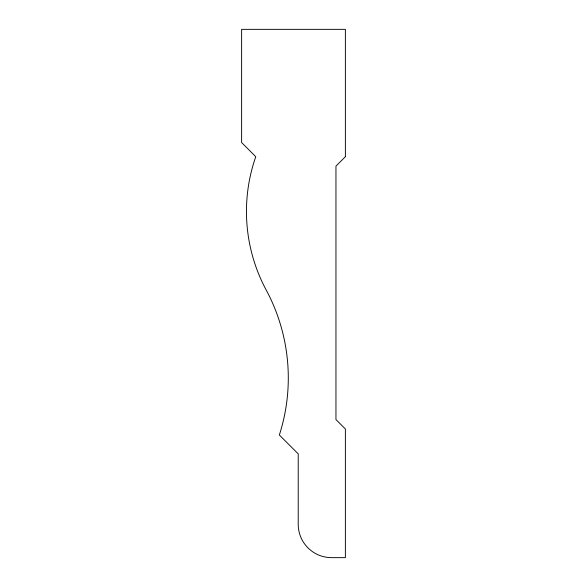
<?xml version="1.0" encoding="UTF-8"?>
<svg xmlns="http://www.w3.org/2000/svg" width="587" height="587" viewBox="0 0 587 587"><rect width="100%" height="100%" fill="white"/><g stroke="black" fill="none" stroke-linecap="round" stroke-linejoin="round"><path stroke-width="0.88" d="M345.383 156.692L335.955 166.128L335.955 419.558L345.383 428.987L345.383 557.65L331.237 557.65A33.371 33.371 0 0 1 298.218 524.631L298.218 453.876L279.346 435.011A186.226 186.226 0 0 0 266.968 291.445A166.04 166.04 0 0 1 255.763 156.707L241.617 142.56L241.617 29.35L345.383 29.35L345.383 156.692"/></g></svg>
